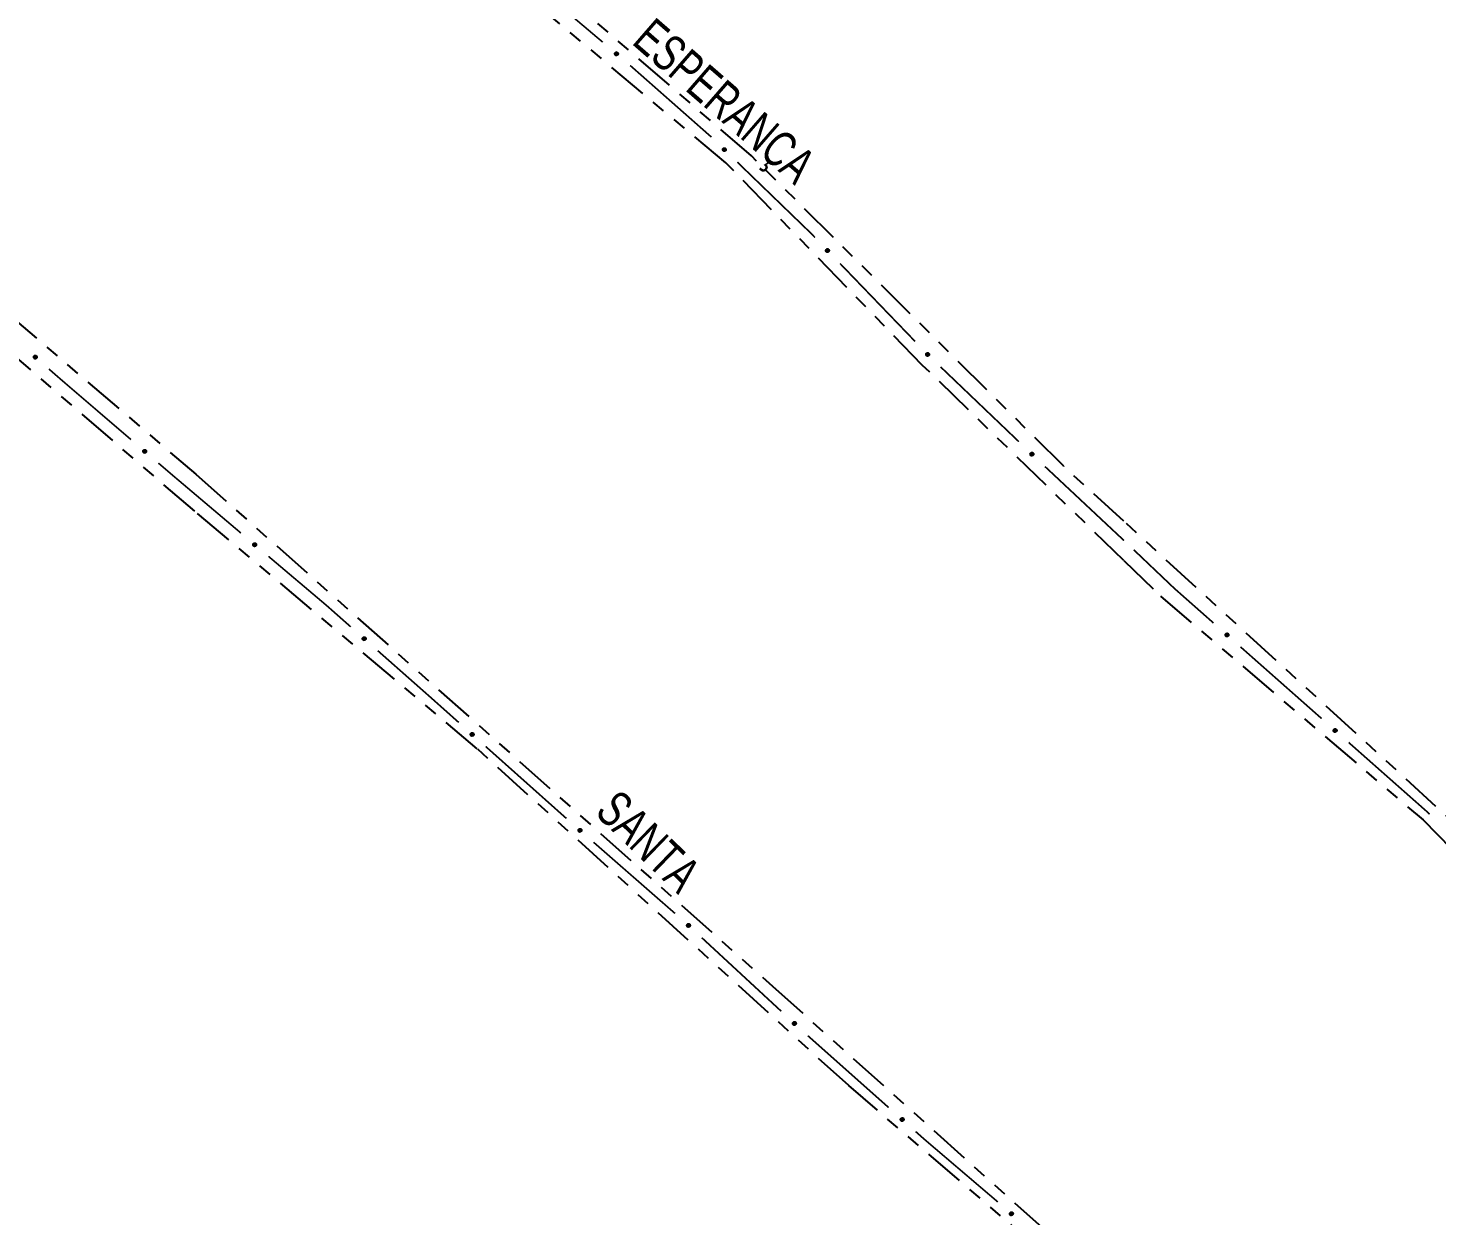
# Model space of a CAD drawing. Extents: x 207981 to 210201, y 4876477 to 4878908.
# Drawn here: x 209153.4 to 209309.6, y 4877000.6 to 4877132.3 of the extents above; entities that cross this region are included whole.
import ezdxf

# ---------------------------------------------------------------- set-up
doc = ezdxf.new("R2010")
doc.units = 0
doc.header["$LTSCALE"] = 1.5
doc.header["$MEASUREMENT"] = 0
doc.linetypes.add('TRACO_25', pattern=[8, 3, -1, 1, -1, 1, -1])
for name, color, linetype in [('SV-EIXO-RUA-N-PAV', 6, 'CONTINUOUS'), ('SV-RUA-NAO-PAV', 7, 'CONTINUOUS'), ('SV-TXT-RUA-N-PAV', 7, 'CONTINUOUS')]:
    doc.layers.add(name, color=color, linetype=linetype)
doc.styles.add('ARIAL', font='ARIAL.SHX')

msp = doc.modelspace()

# ---------------------------------------------------------------- linework, layer by layer
at = {"layer": 'SV-EIXO-RUA-N-PAV', "const_width": 0.18}
for points in [[(209217.08613, 4877130.740581), (209209.443896, 4877137.190097)], [(209229.131005, 4877120.221932), (209220.135562, 4877128.152124)], [(209229.136821, 4877120.216311), (209229.131005, 4877120.221932)], [(209240.130099, 4877109.593593), (209232.013313, 4877117.43678)], [(209240.624801, 4877109.080223), (209240.130099, 4877109.593593)], [(209251.727093, 4877097.558977), (209243.400374, 4877106.199912)], [(209155.685312, 4877094.499016), (209156.43851, 4877093.841223)], [(209156.43851, 4877093.841223), (209157.080756, 4877093.280329)], [(209263.233573, 4877086.443693), (209254.556247, 4877094.732482)], [(209157.080756, 4877093.280329), (209164.785167, 4877086.676547)], [(209167.822194, 4877084.073382), (209169.340707, 4877082.771799)], [(209274.889866, 4877075.483463), (209266.13051, 4877083.685517)], [(209169.340707, 4877082.771799), (209169.624667, 4877082.528405)], [(209169.624667, 4877082.528405), (209176.975075, 4877076.312986)], [(209180.029472, 4877073.730224), (209186.138266, 4877068.5647)], [(209280.471771, 4877070.178801), (209275.969184, 4877074.457753)], [(209281.062645, 4877069.656689), (209280.471771, 4877070.178801)], [(209284.809466, 4877066.345898), (209281.062645, 4877069.656689)], [(209186.138266, 4877068.5647), (209186.432272, 4877068.316092)], [(209186.432272, 4877068.316092), (209189.142074, 4877065.923394)], [(209192.140495, 4877063.275853), (209197.38773, 4877058.642655)], [(209296.799293, 4877055.751369), (209287.806923, 4877063.697266)], [(209197.38773, 4877058.642655), (209198.049293, 4877058.058509)], [(209198.049293, 4877058.058509), (209201.122625, 4877055.31843)], [(209204.10829, 4877052.656512), (209213.065284, 4877044.670759)], [(209308.486424, 4877045.42431), (209299.79675, 4877053.102737)], [(209308.780719, 4877045.147623), (209308.486424, 4877045.42431)], [(209216.07412, 4877042.035093), (209225.110473, 4877034.139251)], [(209228.073156, 4877031.452327), (209236.881324, 4877023.302714)], [(209239.825205, 4877020.594805), (209248.794116, 4877012.622439)], [(209251.783754, 4877009.964983), (209252.531163, 4877009.30062)], [(209252.531163, 4877009.30062), (209252.735803, 4877009.118717)], [(209252.735803, 4877009.118717), (209260.13666, 4877002.807909)], [(209260.13666, 4877002.807909), (209260.707057, 4877002.321524)], [(209260.707057, 4877002.321524), (209260.896448, 4877002.157746)]]:
    msp.add_lwpolyline(points, dxfattribs=at)
at = {"layer": 'SV-EIXO-RUA-N-PAV'}
for points in [[(209218.653384, 4877129.273885), (209218.604714, 4877129.26907), (209218.561899, 4877129.274885), (209218.527585, 4877129.290012), (209218.500748, 4877129.311286), (209218.475745, 4877129.336143), (209218.456065, 4877129.366766), (209218.441751, 4877129.405592), (209218.436578, 4877129.454382), (209218.445417, 4877129.49785), (209218.458448, 4877129.532284), (209218.47902, 4877129.561545), (209218.503574, 4877129.58543), (209218.536059, 4877129.604821), (209218.575548, 4877129.618943), (209218.624733, 4877129.622957), (209218.666669, 4877129.616968), (209218.699474, 4877129.601465), (209218.72876, 4877129.580597), (209218.753983, 4877129.554914), (209218.773128, 4877129.524743), (209218.787275, 4877129.484958), (209218.790593, 4877129.43636), (209218.785098, 4877129.394466), (209218.77006, 4877129.361451), (209218.748865, 4877129.333082), (209218.724239, 4877129.3077), (209218.69428, 4877129.286636), (209218.653384, 4877129.273885)], [(209230.601898, 4877118.647543), (209230.553013, 4877118.646012), (209230.510687, 4877118.654692), (209230.477468, 4877118.672093), (209230.452122, 4877118.695124), (209230.428847, 4877118.721606), (209230.411271, 4877118.753482), (209230.3996, 4877118.793183), (209230.39772, 4877118.84221), (209230.409462, 4877118.884986), (209230.424779, 4877118.918466), (209230.447272, 4877118.946277), (209230.473377, 4877118.968457), (209230.507093, 4877118.985619), (209230.547441, 4877118.997053), (209230.596785, 4877118.997751), (209230.638223, 4877118.988956), (209230.669912, 4877118.971282), (209230.697728, 4877118.948491), (209230.721167, 4877118.921171), (209230.73824, 4877118.88978), (209230.749679, 4877118.849135), (209230.749722, 4877118.800423), (209230.741422, 4877118.758994), (209230.724198, 4877118.727065), (209230.701144, 4877118.700185), (209230.674866, 4877118.676516), (209230.643558, 4877118.657514), (209230.601898, 4877118.647543)], [(209242.03302, 4877107.460222), (209241.984112, 4877107.460435), (209241.942122, 4877107.470618), (209241.909544, 4877107.489192), (209241.885036, 4877107.513112), (209241.862719, 4877107.540407), (209241.846291, 4877107.57289), (209241.836043, 4877107.612982), (209241.835912, 4877107.662045), (209241.849171, 4877107.704374), (209241.865672, 4877107.737287), (209241.889143, 4877107.764279), (209241.916022, 4877107.785514), (209241.950328, 4877107.801463), (209241.991058, 4877107.811452), (209242.040396, 4877107.81039), (209242.081494, 4877107.800123), (209242.112532, 4877107.78133), (209242.139519, 4877107.757563), (209242.161968, 4877107.729424), (209242.177911, 4877107.697445), (209242.187894, 4877107.656417), (209242.1862, 4877107.607735), (209242.176429, 4877107.566628), (209242.158077, 4877107.535333), (209242.134079, 4877107.509292), (209242.106975, 4877107.486576), (209242.07501, 4877107.468702), (209242.03302, 4877107.460222)], [(209154.143105, 4877095.992028), (209154.191851, 4877095.996018), (209154.234561, 4877095.98948), (209154.268614, 4877095.973774), (209154.295087, 4877095.952048), (209154.319666, 4877095.926772), (209154.338825, 4877095.89582), (209154.35248, 4877095.856758), (209154.356826, 4877095.807888), (209154.347253, 4877095.764575), (209154.333641, 4877095.730366), (209154.312576, 4877095.701458), (209154.287621, 4877095.677991), (209154.254813, 4877095.659153), (209154.215091, 4877095.645702), (209154.165844, 4877095.642521), (209154.124017, 4877095.649218), (209154.091478, 4877095.665275), (209154.062549, 4877095.686636), (209154.037765, 4877095.712742), (209154.019133, 4877095.743233), (209154.005662, 4877095.78325), (209154.003166, 4877095.831898), (209154.009369, 4877095.873693), (209154.024965, 4877095.906449), (209154.046636, 4877095.934455), (209154.071688, 4877095.959417), (209154.102, 4877095.979971), (209154.143105, 4877095.992028)], [(209253.135312, 4877095.938976), (209253.086404, 4877095.939188), (209253.044413, 4877095.949372), (209253.011836, 4877095.967946), (209252.987328, 4877095.991866), (209252.965011, 4877096.019161), (209252.948583, 4877096.051644), (209252.938335, 4877096.091735), (209252.938204, 4877096.140798), (209252.951463, 4877096.183128), (209252.967964, 4877096.216041), (209252.991435, 4877096.243032), (209253.018313, 4877096.264268), (209253.052619, 4877096.280217), (209253.09335, 4877096.290205), (209253.142688, 4877096.289143), (209253.183785, 4877096.278877), (209253.214824, 4877096.260084), (209253.24181, 4877096.236317), (209253.26426, 4877096.208177), (209253.280203, 4877096.176198), (209253.290186, 4877096.135171), (209253.288492, 4877096.086489), (209253.278721, 4877096.045382), (209253.260369, 4877096.014087), (209253.236371, 4877095.988046), (209253.209267, 4877095.965329), (209253.177301, 4877095.947456), (209253.135312, 4877095.938976)], [(209166.26623, 4877085.55205), (209166.314936, 4877085.556492), (209166.357705, 4877085.550349), (209166.391902, 4877085.534959), (209166.418575, 4877085.51348), (209166.443387, 4877085.488432), (209166.462832, 4877085.457659), (209166.476847, 4877085.418725), (209166.481646, 4877085.369897), (209166.472474, 4877085.326498), (209166.45918, 4877085.292164), (209166.438384, 4877085.263062), (209166.413647, 4877085.239365), (209166.381014, 4877085.220225), (209166.341419, 4877085.206406), (209166.292204, 4877085.202769), (209166.250316, 4877085.209079), (209166.21763, 4877085.224833), (209166.188505, 4877085.245925), (209166.16348, 4877085.271801), (209166.144566, 4877085.302118), (209166.130725, 4877085.342009), (209166.127779, 4877085.390632), (209166.133595, 4877085.432482), (209166.148887, 4877085.465381), (209166.170298, 4877085.493587), (209166.195118, 4877085.518779), (209166.225237, 4877085.539613), (209166.26623, 4877085.55205)], [(209264.707654, 4877084.883383), (209264.65878, 4877084.88157), (209264.616403, 4877084.890007), (209264.583085, 4877084.907216), (209264.557608, 4877084.930101), (209264.53418, 4877084.956448), (209264.516421, 4877084.988223), (209264.504522, 4877085.027856), (209264.502359, 4877085.076872), (209264.513855, 4877085.119714), (209264.528979, 4877085.153282), (209264.551312, 4877085.181222), (209264.577289, 4877085.203552), (209264.610905, 4877085.220908), (209264.651187, 4877085.232574), (209264.700526, 4877085.233556), (209264.742014, 4877085.225), (209264.773804, 4877085.207508), (209264.801751, 4877085.184878), (209264.825347, 4877085.157692), (209264.8426, 4877085.126401), (209264.854273, 4877085.085822), (209264.854596, 4877085.037111), (209264.846535, 4877084.995635), (209264.829494, 4877084.963607), (209264.806595, 4877084.936595), (209264.780455, 4877084.912776), (209264.749257, 4877084.893594), (209264.707654, 4877084.883383)], [(209178.463637, 4877075.198436), (209178.512313, 4877075.203204), (209178.555122, 4877075.197348), (209178.589421, 4877075.182187), (209178.616237, 4877075.160887), (209178.641217, 4877075.136006), (209178.660867, 4877075.105364), (209178.675143, 4877075.066524), (209178.680269, 4877075.01773), (209178.671388, 4877074.97427), (209178.658324, 4877074.939848), (209178.637723, 4877074.910607), (209178.613146, 4877074.886746), (209178.580642, 4877074.867387), (209178.54114, 4877074.853303), (209178.491951, 4877074.849337), (209178.450021, 4877074.855366), (209178.41723, 4877074.870901), (209178.387965, 4877074.891797), (209178.362767, 4877074.917505), (209178.343651, 4877074.947694), (209178.329543, 4877074.987492), (209178.326271, 4877075.036094), (209178.331807, 4877075.077982), (209178.346877, 4877075.110983), (209178.368099, 4877075.139332), (209178.39275, 4877075.16469), (209178.422729, 4877075.185725), (209178.463637, 4877075.198436)], [(209190.606441, 4877064.77724), (209190.655208, 4877064.780965), (209190.697882, 4877064.774195), (209190.731849, 4877064.758304), (209190.758203, 4877064.736434), (209190.782644, 4877064.711024), (209190.801634, 4877064.679969), (209190.815076, 4877064.640832), (209190.819156, 4877064.591939), (209190.809347, 4877064.54868), (209190.795549, 4877064.514545), (209190.774327, 4877064.485752), (209190.749245, 4877064.462422), (209190.716334, 4877064.443763), (209190.67654, 4877064.430528), (209190.627277, 4877064.427616), (209190.585486, 4877064.43454), (209190.553035, 4877064.450774), (209190.524223, 4877064.472292), (209190.499581, 4877064.498532), (209190.481116, 4877064.529124), (209190.467863, 4877064.569215), (209190.465632, 4877064.617876), (209190.472063, 4877064.659636), (209190.487837, 4877064.692306), (209190.50966, 4877064.720195), (209190.534848, 4877064.745019), (209190.565271, 4877064.765408), (209190.606441, 4877064.77724)], [(209286.342973, 4877064.843952), (209286.294205, 4877064.840245), (209286.251533, 4877064.847031), (209286.217572, 4877064.862935), (209286.191226, 4877064.884814), (209286.166794, 4877064.910233), (209286.147815, 4877064.941295), (209286.134388, 4877064.980436), (209286.130325, 4877065.029331), (209286.14015, 4877065.072587), (209286.153961, 4877065.106716), (209286.175193, 4877065.135502), (209286.200284, 4877065.158823), (209286.233201, 4877065.17747), (209286.273, 4877065.19069), (209286.322264, 4877065.193585), (209286.364053, 4877065.186645), (209286.396498, 4877065.1704), (209286.425302, 4877065.148871), (209286.449934, 4877065.122621), (209286.468388, 4877065.092023), (209286.481627, 4877065.051927), (209286.48384, 4877065.003266), (209286.477394, 4877064.961508), (209286.461608, 4877064.928844), (209286.439775, 4877064.900963), (209286.414578, 4877064.876148), (209286.384148, 4877064.85577), (209286.342973, 4877064.843952)], [(209202.581468, 4877054.165253), (209202.630252, 4877054.168744), (209202.672893, 4877054.161769), (209202.706783, 4877054.145714), (209202.733032, 4877054.123719), (209202.757351, 4877054.098191), (209202.776192, 4877054.067045), (209202.789445, 4877054.027845), (209202.79329, 4877053.978932), (209202.783274, 4877053.935721), (209202.769312, 4877053.901653), (209202.747952, 4877053.872962), (209202.722758, 4877053.849752), (209202.689758, 4877053.831252), (209202.6499, 4877053.818208), (209202.600624, 4877053.815532), (209202.558867, 4877053.822658), (209202.526494, 4877053.839047), (209202.497786, 4877053.860703), (209202.473271, 4877053.887062), (209202.454953, 4877053.917742), (209202.441892, 4877053.957896), (209202.439895, 4877054.006567), (209202.446527, 4877054.048296), (209202.462457, 4877054.08089), (209202.484414, 4877054.108673), (209202.509721, 4877054.133376), (209202.540241, 4877054.153619), (209202.581468, 4877054.165253)], [(209298.3328, 4877054.249423), (209298.284032, 4877054.245716), (209298.24136, 4877054.252502), (209298.207399, 4877054.268406), (209298.181053, 4877054.290285), (209298.156621, 4877054.315703), (209298.137642, 4877054.346766), (209298.124215, 4877054.385907), (209298.120152, 4877054.434802), (209298.129977, 4877054.478058), (209298.143788, 4877054.512187), (209298.16502, 4877054.540973), (209298.190111, 4877054.564294), (209298.223028, 4877054.582941), (209298.262827, 4877054.596161), (209298.312091, 4877054.599056), (209298.35388, 4877054.592116), (209298.386325, 4877054.575871), (209298.415129, 4877054.554342), (209298.439761, 4877054.528092), (209298.458215, 4877054.497494), (209298.471454, 4877054.457398), (209298.473667, 4877054.408737), (209298.467221, 4877054.366979), (209298.451435, 4877054.334314), (209298.429602, 4877054.306434), (209298.404405, 4877054.281618), (209298.373975, 4877054.261241), (209298.3328, 4877054.249423)], [(209214.532297, 4877043.528501), (209214.581043, 4877043.532479), (209214.623752, 4877043.52593), (209214.657801, 4877043.510215), (209214.684268, 4877043.488483), (209214.708841, 4877043.4632), (209214.727992, 4877043.432243), (209214.741636, 4877043.393177), (209214.74597, 4877043.344306), (209214.736386, 4877043.300996), (209214.722765, 4877043.26679), (209214.701693, 4877043.237887), (209214.676732, 4877043.214427), (209214.643919, 4877043.195598), (209214.604194, 4877043.182157), (209214.554946, 4877043.178989), (209214.51312, 4877043.185696), (209214.480585, 4877043.201761), (209214.451662, 4877043.22313), (209214.426885, 4877043.249242), (209214.408261, 4877043.279738), (209214.3948, 4877043.319759), (209214.392317, 4877043.368408), (209214.398531, 4877043.410201), (209214.414134, 4877043.442952), (209214.435813, 4877043.470954), (209214.460872, 4877043.495908), (209214.491188, 4877043.516455), (209214.532297, 4877043.528501)], [(209226.574424, 4877032.988975), (209226.623264, 4877032.991565), (209226.665769, 4877032.983804), (209226.699358, 4877032.967127), (209226.725196, 4877032.944651), (209226.74904, 4877032.91868), (209226.767303, 4877032.887191), (209226.779831, 4877032.847753), (209226.782773, 4877032.798778), (209226.771961, 4877032.755758), (209226.757373, 4877032.721954), (209226.735488, 4877032.693662), (209226.70987, 4877032.670921), (209226.676534, 4877032.653032), (209226.636443, 4877032.640726), (209226.587126, 4877032.63896), (209226.545507, 4877032.646854), (209226.513442, 4877032.663838), (209226.485139, 4877032.68602), (209226.461114, 4877032.712826), (209226.443365, 4877032.743839), (209226.431047, 4877032.784227), (209226.429948, 4877032.832927), (209226.437348, 4877032.874526), (209226.453877, 4877032.906821), (209226.476343, 4877032.934194), (209226.502101, 4877032.958426), (209226.53299, 4877032.978102), (209226.574424, 4877032.988975)], [(209238.318647, 4877022.122824), (209238.367487, 4877022.125414), (209238.409992, 4877022.117653), (209238.443581, 4877022.100977), (209238.469419, 4877022.078501), (209238.493263, 4877022.052529), (209238.511526, 4877022.021041), (209238.524054, 4877021.981602), (209238.526996, 4877021.932628), (209238.516184, 4877021.889608), (209238.501596, 4877021.855803), (209238.479711, 4877021.827511), (209238.454093, 4877021.804771), (209238.420757, 4877021.786882), (209238.380666, 4877021.774576), (209238.331349, 4877021.772809), (209238.28973, 4877021.780704), (209238.257665, 4877021.797687), (209238.229362, 4877021.819869), (209238.205337, 4877021.846676), (209238.187588, 4877021.877689), (209238.17527, 4877021.918077), (209238.174171, 4877021.966776), (209238.181571, 4877022.008376), (209238.1981, 4877022.04067), (209238.220566, 4877022.068044), (209238.246324, 4877022.092276), (209238.277213, 4877022.111952), (209238.318647, 4877022.122824)], [(209250.25468, 4877011.471442), (209250.303459, 4877011.475006), (209250.34611, 4877011.468094), (209250.380024, 4877011.45209), (209250.406306, 4877011.430134), (209250.430663, 4877011.404643), (209250.44955, 4877011.373525), (209250.462862, 4877011.334344), (209250.46678, 4877011.285438), (209250.456828, 4877011.242211), (209250.442917, 4877011.208123), (209250.4216, 4877011.1794), (209250.396441, 4877011.156153), (209250.363468, 4877011.137603), (209250.323631, 4877011.1245), (209250.274358, 4877011.12175), (209250.23259, 4877011.128813), (209250.200193, 4877011.145154), (209250.171453, 4877011.166768), (209250.146898, 4877011.19309), (209250.128534, 4877011.223743), (209250.115414, 4877011.263877), (209250.113345, 4877011.312545), (209250.119913, 4877011.354284), (209250.135795, 4877011.386901), (209250.157711, 4877011.414717), (209250.182981, 4877011.439458), (209250.213471, 4877011.459746), (209250.25468, 4877011.471442)], [(209262.372575, 4877001.026777), (209262.4213, 4877001.031006), (209262.464042, 4877001.024676), (209262.498171, 4877001.009137), (209262.52475, 4877000.987541), (209262.549452, 4877000.962384), (209262.568762, 4877000.931527), (209262.582607, 4877000.892531), (209262.587192, 4877000.843683), (209262.577831, 4877000.800324), (209262.564386, 4877000.766049), (209262.543463, 4877000.737038), (209262.518623, 4877000.71345), (209262.485906, 4877000.694453), (209262.446251, 4877000.680808), (209262.39702, 4877000.677386), (209262.35516, 4877000.683879), (209262.322544, 4877000.699776), (209262.293511, 4877000.720996), (209262.268599, 4877000.74698), (209262.249819, 4877000.77738), (209262.236153, 4877000.817332), (209262.23342, 4877000.865967), (209262.239419, 4877000.907791), (209262.254854, 4877000.940622), (209262.276388, 4877000.968735), (209262.301318, 4877000.993818), (209262.331529, 4877001.01452), (209262.372575, 4877001.026777)]]:
    msp.add_lwpolyline(points, close=True, dxfattribs=at)
for points in [[(209218.69428, 4877129.286636), (209218.436578, 4877129.454382)], [(209218.653384, 4877129.273885), (209218.441751, 4877129.405592)], [(209218.67435, 4877129.282177), (209218.443071, 4877129.429151)], [(209218.705736, 4877129.300326), (209218.444216, 4877129.472822)], [(209218.724239, 4877129.3077), (209218.445417, 4877129.49785)], [(209218.732951, 4877129.321996), (209218.454584, 4877129.510496)], [(209218.626767, 4877129.27234), (209218.454831, 4877129.381731)], [(209218.604714, 4877129.26907), (209218.456065, 4877129.366766)], [(209218.748865, 4877129.333082), (209218.458448, 4877129.532284)], [(209218.757755, 4877129.349272), (209218.471763, 4877129.547777)], [(209218.580293, 4877129.272279), (209218.473306, 4877129.346499)], [(209218.561899, 4877129.274885), (209218.475745, 4877129.336143)], [(209218.77006, 4877129.361451), (209218.47902, 4877129.561545)], [(209218.775423, 4877129.380785), (209218.493927, 4877129.571925)], [(209218.785098, 4877129.394466), (209218.503574, 4877129.58543)], [(209218.786833, 4877129.417578), (209218.524108, 4877129.592877)], [(209218.790593, 4877129.43636), (209218.536059, 4877129.604821)], [(209218.785013, 4877129.461966), (209218.55846, 4877129.610309)], [(209218.787275, 4877129.484958), (209218.575548, 4877129.618943)], [(209218.774458, 4877129.506584), (209218.606369, 4877129.616301)], [(209218.773128, 4877129.524743), (209218.624733, 4877129.622957)], [(209218.759829, 4877129.542142), (209218.65092, 4877129.616198)], [(209218.753983, 4877129.554914), (209218.666669, 4877129.616968)], [(209230.643558, 4877118.657514), (209230.39772, 4877118.84221)], [(209230.623373, 4877118.654406), (209230.402502, 4877118.816601)], [(209230.655909, 4877118.670404), (209230.406581, 4877118.860096)], [(209230.674866, 4877118.676516), (209230.409462, 4877118.884986)], [(209230.68452, 4877118.690195), (209230.419459, 4877118.896987)], [(209230.701144, 4877118.700185), (209230.424779, 4877118.918466)], [(209230.711102, 4877118.71574), (209230.439106, 4877118.933029)], [(209230.724198, 4877118.727065), (209230.447272, 4877118.946277)], [(209230.730849, 4877118.745994), (209230.462844, 4877118.955631)], [(209230.741422, 4877118.758994), (209230.473377, 4877118.968457)], [(209230.744708, 4877118.781937), (209230.494365, 4877118.974506)], [(209230.749722, 4877118.800423), (209230.507093, 4877118.985619)], [(209230.745876, 4877118.826347), (209230.529812, 4877118.989589)], [(209230.749679, 4877118.849135), (209230.547441, 4877118.997053)], [(209230.738346, 4877118.871573), (209230.578015, 4877118.992345)], [(209230.73824, 4877118.88978), (209230.596785, 4877118.997751)], [(209230.726141, 4877118.908034), (209230.622458, 4877118.989247)], [(209230.721167, 4877118.921171), (209230.638223, 4877118.988956)], [(209230.601898, 4877118.647543), (209230.3996, 4877118.793183)], [(209230.575236, 4877118.647791), (209230.411046, 4877118.768497)], [(209230.553013, 4877118.646012), (209230.411271, 4877118.753482)], [(209230.528864, 4877118.650856), (209230.42711, 4877118.732102)], [(209230.510687, 4877118.654692), (209230.428847, 4877118.721606)], [(209242.07501, 4877107.468702), (209241.835912, 4877107.662045)], [(209242.03302, 4877107.460222), (209241.836043, 4877107.612982)], [(209242.054726, 4877107.466315), (209241.839777, 4877107.636281)], [(209242.087812, 4877107.481143), (209241.845405, 4877107.679603)], [(209241.984112, 4877107.460435), (209241.846291, 4877107.57289)], [(209242.006384, 4877107.46142), (209241.846602, 4877107.587903)], [(209242.106975, 4877107.486576), (209241.849171, 4877107.704374)], [(209242.11711, 4877107.499901), (209241.859589, 4877107.716011)], [(209241.96015, 4877107.466137), (209241.861358, 4877107.550959)], [(209241.942122, 4877107.470618), (209241.862719, 4877107.540407)], [(209242.134079, 4877107.509292), (209241.865672, 4877107.737287)], [(209242.144586, 4877107.524483), (209241.880509, 4877107.75133)], [(209242.158077, 4877107.535333), (209241.889143, 4877107.764279)], [(209242.165399, 4877107.554013), (209241.905037, 4877107.773071)], [(209242.176429, 4877107.566628), (209241.916022, 4877107.785514)], [(209242.18053, 4877107.589439), (209241.937212, 4877107.790811)], [(209242.1862, 4877107.607735), (209241.950328, 4877107.801463)], [(209242.183281, 4877107.63378), (209241.973174, 4877107.80462)], [(209242.187894, 4877107.656417), (209241.991058, 4877107.811452)], [(209242.177368, 4877107.679245), (209242.021444, 4877107.805657)], [(209242.177911, 4877107.697445), (209242.040396, 4877107.81039)], [(209242.166471, 4877107.716118), (209242.065749, 4877107.800976)], [(209242.161968, 4877107.729424), (209242.081494, 4877107.800123)], [(209154.003166, 4877095.831898), (209154.254813, 4877095.659153)], [(209154.005662, 4877095.78325), (209154.215091, 4877095.645702)], [(209154.007244, 4877095.850614), (209154.266964, 4877095.670893)], [(209154.008313, 4877095.806201), (209154.232322, 4877095.654045)], [(209154.009369, 4877095.873693), (209154.287621, 4877095.677991)], [(209154.01811, 4877095.761411), (209154.184319, 4877095.648865)], [(209154.019133, 4877095.743233), (209154.165844, 4877095.642521)], [(209154.019275, 4877095.887209), (209154.297496, 4877095.691332)], [(209154.024965, 4877095.906449), (209154.312576, 4877095.701458)], [(209154.032136, 4877095.725611), (209154.139776, 4877095.649722)], [(209154.037473, 4877095.918418), (209154.320065, 4877095.715101)], [(209154.037765, 4877095.712742), (209154.124017, 4877095.649218)], [(209154.046636, 4877095.934455), (209154.333641, 4877095.730366)], [(209154.062736, 4877095.94527), (209154.337873, 4877095.752086)], [(209154.071688, 4877095.959417), (209154.347253, 4877095.764575)], [(209154.090314, 4877095.966476), (209154.348877, 4877095.789579)], [(209154.102, 4877095.979971), (209154.356826, 4877095.807888)], [(209154.122003, 4877095.984092), (209154.350761, 4877095.833224)], [(209154.143105, 4877095.992028), (209154.35248, 4877095.856758)], [(209154.169746, 4877095.993122), (209154.339805, 4877095.880836)], [(209154.191851, 4877095.996018), (209154.338825, 4877095.89582)], [(209154.216214, 4877095.992396), (209154.321929, 4877095.916376)], [(209154.234561, 4877095.98948), (209154.319666, 4877095.926772)], [(209253.177301, 4877095.947456), (209252.938204, 4877096.140798)], [(209253.135312, 4877095.938976), (209252.938335, 4877096.091735)], [(209253.157018, 4877095.945069), (209252.942069, 4877096.115034)], [(209253.190104, 4877095.959897), (209252.947697, 4877096.158356)], [(209253.086404, 4877095.939188), (209252.948583, 4877096.051644)], [(209253.108676, 4877095.940174), (209252.948894, 4877096.066657)], [(209253.209267, 4877095.965329), (209252.951463, 4877096.183128)], [(209253.219402, 4877095.978655), (209252.961881, 4877096.194765)], [(209253.062442, 4877095.94489), (209252.96365, 4877096.029712)], [(209253.044413, 4877095.949372), (209252.965011, 4877096.019161)], [(209253.236371, 4877095.988046), (209252.967964, 4877096.216041)], [(209253.246878, 4877096.003237), (209252.982801, 4877096.230083)], [(209253.260369, 4877096.014087), (209252.991435, 4877096.243032)], [(209253.26769, 4877096.032767), (209253.007329, 4877096.251825)], [(209253.278721, 4877096.045382), (209253.018313, 4877096.264268)], [(209253.282822, 4877096.068193), (209253.039504, 4877096.269565)], [(209253.288492, 4877096.086489), (209253.052619, 4877096.280217)], [(209253.285573, 4877096.112533), (209253.075465, 4877096.283374)], [(209253.290186, 4877096.135171), (209253.09335, 4877096.290205)], [(209253.27966, 4877096.157999), (209253.123736, 4877096.28441)], [(209253.280203, 4877096.176198), (209253.142688, 4877096.289143)], [(209253.268762, 4877096.194872), (209253.168041, 4877096.27973)], [(209253.26426, 4877096.208177), (209253.183785, 4877096.278877)], [(209166.127779, 4877085.390632), (209166.381014, 4877085.220225)], [(209166.130725, 4877085.342009), (209166.341419, 4877085.206406)], [(209166.131683, 4877085.409384), (209166.393057, 4877085.232076)], [(209166.133163, 4877085.364983), (209166.358572, 4877085.214908)], [(209166.133595, 4877085.432482), (209166.413647, 4877085.239365)], [(209166.143375, 4877085.446089), (209166.423397, 4877085.252797)], [(209166.143375, 4877085.320286), (209166.310619, 4877085.209284)], [(209166.144566, 4877085.302118), (209166.292204, 4877085.202769)], [(209166.148887, 4877085.465381), (209166.438384, 4877085.263062)], [(209166.157732, 4877085.284617), (209166.26607, 4877085.209728)], [(209166.161284, 4877085.477466), (209166.445746, 4877085.276773)], [(209166.16348, 4877085.271801), (209166.250316, 4877085.209079)], [(209166.170298, 4877085.493587), (209166.45918, 4877085.292164)], [(209166.186296, 4877085.50455), (209166.46321, 4877085.313922)], [(209166.195118, 4877085.518779), (209166.472474, 4877085.326498)], [(209166.213677, 4877085.526011), (209166.473867, 4877085.351515)], [(209166.225237, 4877085.539613), (209166.481646, 4877085.369897)], [(209166.245202, 4877085.543919), (209166.475347, 4877085.395176)], [(209166.26623, 4877085.55205), (209166.476847, 4877085.418725)], [(209166.292859, 4877085.553391), (209166.46395, 4877085.442685)], [(209166.314936, 4877085.556492), (209166.462832, 4877085.457659)], [(209166.339332, 4877085.553095), (209166.445746, 4877085.478058)], [(209166.357705, 4877085.550349), (209166.443387, 4877085.488432)], [(209264.749257, 4877084.893594), (209264.502359, 4877085.076872)], [(209264.707654, 4877084.883383), (209264.504522, 4877085.027856)], [(209264.72909, 4877084.89037), (209264.507288, 4877085.05129)], [(209264.761533, 4877084.906554), (209264.511117, 4877085.094808)], [(209264.780455, 4877084.912776), (209264.513855, 4877085.119714)], [(209264.680992, 4877084.883477), (209264.51611, 4877085.003236)], [(209264.65878, 4877084.88157), (209264.516421, 4877084.988223)], [(209264.79003, 4877084.926509), (209264.523783, 4877085.131772)], [(209264.806595, 4877084.936595), (209264.528979, 4877085.153282)], [(209264.634602, 4877084.886275), (209264.532383, 4877084.966935)], [(209264.616403, 4877084.890007), (209264.53418, 4877084.956448)], [(209264.816464, 4877084.952208), (209264.543222, 4877085.167927)], [(209264.829494, 4877084.963607), (209264.551312, 4877085.181222)], [(209264.836036, 4877084.982574), (209264.566829, 4877085.190665)], [(209264.846535, 4877084.995635), (209264.577289, 4877085.203552)], [(209264.849688, 4877085.018596), (209264.598242, 4877085.209722)], [(209264.854596, 4877085.037111), (209264.610905, 4877085.220908)], [(209264.850601, 4877085.063013), (209264.633601, 4877085.225008)], [(209264.854273, 4877085.085822), (209264.651187, 4877085.232574)], [(209264.842811, 4877085.108195), (209264.681787, 4877085.228042)], [(209264.8426, 4877085.126401), (209264.700526, 4877085.233556)], [(209264.830396, 4877085.144585), (209264.726248, 4877085.2252)], [(209264.825347, 4877085.157692), (209264.742014, 4877085.225)], [(209178.331807, 4877075.077982), (209178.613146, 4877074.886746)], [(209178.341495, 4877075.091654), (209178.622806, 4877074.900242)], [(209178.346877, 4877075.110983), (209178.637723, 4877074.910607)], [(209178.359193, 4877075.12315), (209178.644993, 4877074.924368)], [(209178.368099, 4877075.139332), (209178.658324, 4877074.939848)], [(209178.384024, 4877075.150402), (209178.662209, 4877074.961633)], [(209178.39275, 4877075.16469), (209178.671388, 4877074.97427)], [(209178.41126, 4877075.172045), (209178.672613, 4877074.999296)], [(209178.422729, 4877075.185725), (209178.680269, 4877075.01773)], [(209178.442664, 4877075.190164), (209178.6738, 4877075.042966)], [(209178.463637, 4877075.198436), (209178.675143, 4877075.066524)], [(209178.490256, 4877075.199956), (209178.662086, 4877075.090398)], [(209178.512313, 4877075.203204), (209178.660867, 4877075.105364)], [(209178.53673, 4877075.199971), (209178.643645, 4877075.125648)], [(209178.555122, 4877075.197348), (209178.641217, 4877075.136006)], [(209178.326271, 4877075.036094), (209178.580642, 4877074.867387)], [(209178.329543, 4877074.987492), (209178.54114, 4877074.853303)], [(209178.330049, 4877075.054872), (209178.592605, 4877074.879319)], [(209178.331827, 4877075.010482), (209178.558236, 4877074.86192)], [(209178.342338, 4877074.965854), (209178.510322, 4877074.855975)], [(209178.343651, 4877074.947694), (209178.491951, 4877074.849337)], [(209178.356933, 4877074.930282), (209178.465771, 4877074.85612)], [(209178.362767, 4877074.917505), (209178.450021, 4877074.855366)], [(209190.465632, 4877064.617876), (209190.716334, 4877064.443763)], [(209190.467863, 4877064.569215), (209190.67654, 4877064.430528)], [(209190.469812, 4877064.636569), (209190.72855, 4877064.455437)], [(209190.470639, 4877064.592151), (209190.693816, 4877064.438777)], [(209190.472063, 4877064.659636), (209190.749245, 4877064.462422)], [(209190.480192, 4877064.547308), (209190.645786, 4877064.433859)], [(209190.481116, 4877064.529124), (209190.627277, 4877064.427616)], [(209190.482042, 4877064.673097), (209190.759192, 4877064.475709)], [(209190.487837, 4877064.692306), (209190.774327, 4877064.485752)], [(209190.494023, 4877064.511432), (209190.601248, 4877064.434958)], [(209190.499581, 4877064.498532), (209190.585486, 4877064.43454)], [(209190.50041, 4877064.704207), (209190.78189, 4877064.499354)], [(209190.50966, 4877064.720195), (209190.795549, 4877064.514545)], [(209190.525818, 4877064.730921), (209190.799899, 4877064.536242)], [(209190.534848, 4877064.745019), (209190.809347, 4877064.54868)], [(209190.553511, 4877064.751977), (209190.811107, 4877064.573674)], [(209190.565271, 4877064.765408), (209190.819156, 4877064.591939)], [(209190.585296, 4877064.76942), (209190.813229, 4877064.617308)], [(209190.606441, 4877064.77724), (209190.815076, 4877064.640832)], [(209190.633087, 4877064.77819), (209190.802533, 4877064.66498)], [(209190.655208, 4877064.780965), (209190.801634, 4877064.679969)], [(209190.679551, 4877064.777211), (209190.78485, 4877064.700617)], [(209190.697882, 4877064.774195), (209190.782644, 4877064.711024)], [(209286.384148, 4877064.85577), (209286.130325, 4877065.029331)], [(209286.342973, 4877064.843952), (209286.134388, 4877064.980436)], [(209286.364121, 4877064.851765), (209286.136243, 4877065.00396)], [(209286.395912, 4877064.869197), (209286.138381, 4877065.047593)], [(209286.414578, 4877064.876148), (209286.14015, 4877065.072587)], [(209286.316326, 4877064.843012), (209286.146922, 4877064.956284)], [(209286.294205, 4877064.840245), (209286.147815, 4877064.941295)], [(209286.423613, 4877064.890242), (209286.149602, 4877065.085021)], [(209286.439775, 4877064.900963), (209286.153961, 4877065.106716)], [(209286.269863, 4877064.844009), (209286.164592, 4877064.920641)], [(209286.251533, 4877064.847031), (209286.166794, 4877064.910233)], [(209286.44903, 4877064.916947), (209286.167625, 4877065.121903)], [(209286.461608, 4877064.928844), (209286.175193, 4877065.135502)], [(209286.46741, 4877064.94805), (209286.190332, 4877065.14554)], [(209286.477394, 4877064.961508), (209286.200284, 4877065.158823)], [(209286.479654, 4877064.984575), (209286.220981, 4877065.165801)], [(209286.48384, 4877065.003266), (209286.233201, 4877065.17747)], [(209286.478843, 4877065.028993), (209286.255721, 4877065.182448)], [(209286.481627, 4877065.051927), (209286.273, 4877065.19069)], [(209286.469305, 4877065.073839), (209286.303753, 4877065.187348)], [(209286.468388, 4877065.092023), (209286.322264, 4877065.193585)], [(209286.455488, 4877065.10972), (209286.34829, 4877065.186233)], [(209286.449934, 4877065.122621), (209286.364053, 4877065.186645)], [(209202.439895, 4877054.006567), (209202.689758, 4877053.831252)], [(209202.441892, 4877053.957896), (209202.6499, 4877053.818208)], [(209202.444164, 4877054.02524), (209202.702029, 4877053.842867)], [(209202.444778, 4877053.980818), (209202.667216, 4877053.826374)], [(209202.446527, 4877054.048296), (209202.722758, 4877053.849752)], [(209202.454116, 4877053.935931), (209202.619163, 4877053.821687)], [(209202.454953, 4877053.917742), (209202.600624, 4877053.815532)], [(209202.45657, 4877054.061709), (209202.732768, 4877053.862991)], [(209202.462457, 4877054.08089), (209202.747952, 4877053.872962)], [(209202.467774, 4877053.899988), (209202.574631, 4877053.823)], [(209202.473271, 4877053.887062), (209202.558867, 4877053.822658)], [(209202.475088, 4877054.092731), (209202.75558, 4877053.886527)], [(209202.484414, 4877054.108673), (209202.769312, 4877053.901653)], [(209202.500624, 4877054.119322), (209202.773766, 4877053.923328)], [(209202.509721, 4877054.133376), (209202.783274, 4877053.935721)], [(209202.528418, 4877054.140244), (209202.785154, 4877053.960706)], [(209202.540241, 4877054.153619), (209202.79329, 4877053.978932)], [(209202.560286, 4877054.157534), (209202.787485, 4877054.00433)], [(209202.581468, 4877054.165253), (209202.789445, 4877054.027845)], [(209202.608119, 4877054.166075), (209202.777018, 4877054.052052)], [(209202.630252, 4877054.168744), (209202.776192, 4877054.067045)], [(209202.654577, 4877054.164873), (209202.759507, 4877054.087773)], [(209202.672893, 4877054.161769), (209202.757351, 4877054.098191)], [(209298.373975, 4877054.261241), (209298.120152, 4877054.434802)], [(209298.3328, 4877054.249423), (209298.124215, 4877054.385907)], [(209298.353948, 4877054.257236), (209298.12607, 4877054.40943)], [(209298.385739, 4877054.274668), (209298.128208, 4877054.453064)], [(209298.404405, 4877054.281618), (209298.129977, 4877054.478058)], [(209298.306153, 4877054.248483), (209298.136749, 4877054.361755)], [(209298.284032, 4877054.245716), (209298.137642, 4877054.346766)], [(209298.41344, 4877054.295713), (209298.139429, 4877054.490492)], [(209298.429602, 4877054.306434), (209298.143788, 4877054.512187)], [(209298.25969, 4877054.249479), (209298.154419, 4877054.326112)], [(209298.24136, 4877054.252502), (209298.156621, 4877054.315703)], [(209298.438857, 4877054.322418), (209298.157452, 4877054.527374)], [(209298.451435, 4877054.334314), (209298.16502, 4877054.540973)], [(209298.457237, 4877054.353521), (209298.180159, 4877054.551011)], [(209298.467221, 4877054.366979), (209298.190111, 4877054.564294)], [(209298.469481, 4877054.390045), (209298.210808, 4877054.571272)], [(209298.473667, 4877054.408737), (209298.223028, 4877054.582941)], [(209298.46867, 4877054.434464), (209298.245548, 4877054.587918)], [(209298.471454, 4877054.457398), (209298.262827, 4877054.596161)], [(209298.459132, 4877054.479309), (209298.29358, 4877054.592819)], [(209298.458215, 4877054.497494), (209298.312091, 4877054.599056)], [(209298.445315, 4877054.51519), (209298.338117, 4877054.591704)], [(209298.439761, 4877054.528092), (209298.35388, 4877054.592116)], [(209214.392317, 4877043.368408), (209214.643919, 4877043.195598)], [(209214.3948, 4877043.319759), (209214.604194, 4877043.182157)], [(209214.396399, 4877043.387122), (209214.656074, 4877043.207335)], [(209214.397456, 4877043.342709), (209214.621427, 4877043.190495)], [(209214.398531, 4877043.410201), (209214.676732, 4877043.214427)], [(209214.407243, 4877043.297917), (209214.573423, 4877043.185328)], [(209214.408261, 4877043.279738), (209214.554946, 4877043.178989)], [(209214.40844, 4877043.423714), (209214.68661, 4877043.227766)], [(209214.414134, 4877043.442952), (209214.701693, 4877043.237887)], [(209214.421259, 4877043.262113), (209214.52888, 4877043.186196)], [(209214.426646, 4877043.454918), (209214.709186, 4877043.251528)], [(209214.426885, 4877043.249242), (209214.51312, 4877043.185696)], [(209214.435813, 4877043.470954), (209214.722765, 4877043.26679)], [(209214.451915, 4877043.481764), (209214.727003, 4877043.288509)], [(209214.460872, 4877043.495908), (209214.736386, 4877043.300996)], [(209214.479499, 4877043.502963), (209214.738016, 4877043.325999)], [(209214.491188, 4877043.516455), (209214.74597, 4877043.344306)], [(209214.511192, 4877043.52057), (209214.739912, 4877043.369644)], [(209214.532297, 4877043.528501), (209214.741636, 4877043.393177)], [(209214.558937, 4877043.529589), (209214.728968, 4877043.417259)], [(209214.581043, 4877043.532479), (209214.727992, 4877043.432243)], [(209214.605406, 4877043.52885), (209214.711101, 4877043.452804)], [(209214.623752, 4877043.52593), (209214.708841, 4877043.4632)], [(209226.453877, 4877032.906821), (209226.735488, 4877032.693662)], [(209226.466724, 4877032.918426), (209226.743365, 4877032.707084)], [(209226.476343, 4877032.934194), (209226.757373, 4877032.721954)], [(209226.492746, 4877032.944542), (209226.762227, 4877032.743543)], [(209226.502101, 4877032.958426), (209226.771961, 4877032.755758)], [(209226.520921, 4877032.964948), (209226.774302, 4877032.780705)], [(209226.53299, 4877032.978102), (209226.782773, 4877032.798778)], [(209226.553103, 4877032.981647), (209226.777438, 4877032.824278)], [(209226.574424, 4877032.988975), (209226.779831, 4877032.847753)], [(209226.601085, 4877032.989304), (209226.767853, 4877032.872185)], [(209226.623264, 4877032.991565), (209226.767303, 4877032.887191)], [(209226.647513, 4877032.987245), (209226.751004, 4877032.908223)], [(209226.665769, 4877032.983804), (209226.74904, 4877032.91868)], [(209226.429948, 4877032.832927), (209226.676534, 4877032.653032)], [(209226.431047, 4877032.784227), (209226.636443, 4877032.640726)], [(209226.434355, 4877032.807092), (209226.653907, 4877032.648571)], [(209226.434561, 4877032.851517), (209226.689018, 4877032.664419)], [(209226.437348, 4877032.874526), (209226.70987, 4877032.670921)], [(209226.442864, 4877032.76204), (209226.605775, 4877032.644771)], [(209226.443365, 4877032.743839), (209226.587126, 4877032.63896)], [(209226.447638, 4877032.887752), (209226.720123, 4877032.683973)], [(209226.455856, 4877032.725852), (209226.561275, 4877032.646905)], [(209226.461114, 4877032.712826), (209226.545507, 4877032.646854)], [(209238.174171, 4877021.966776), (209238.420757, 4877021.786882)], [(209238.178784, 4877021.985367), (209238.433241, 4877021.798268)], [(209238.181571, 4877022.008376), (209238.454093, 4877021.804771)], [(209238.191861, 4877022.021601), (209238.464346, 4877021.817822)], [(209238.1981, 4877022.04067), (209238.479711, 4877021.827511)], [(209238.210947, 4877022.052276), (209238.487588, 4877021.840934)], [(209238.220566, 4877022.068044), (209238.501596, 4877021.855803)], [(209238.236969, 4877022.078392), (209238.50645, 4877021.877393)], [(209238.246324, 4877022.092276), (209238.516184, 4877021.889608)], [(209238.265144, 4877022.098798), (209238.518525, 4877021.914554)], [(209238.277213, 4877022.111952), (209238.526996, 4877021.932628)], [(209238.297326, 4877022.115497), (209238.521661, 4877021.958128)], [(209238.318647, 4877022.122824), (209238.524054, 4877021.981602)], [(209238.345308, 4877022.123154), (209238.512076, 4877022.006035)], [(209238.367487, 4877022.125414), (209238.511526, 4877022.021041)], [(209238.391736, 4877022.121095), (209238.495227, 4877022.042073)], [(209238.409992, 4877022.117653), (209238.493263, 4877022.052529)], [(209238.17527, 4877021.918077), (209238.380666, 4877021.774576)], [(209238.178578, 4877021.940942), (209238.39813, 4877021.782421)], [(209238.187087, 4877021.895889), (209238.349998, 4877021.77862)], [(209238.187588, 4877021.877689), (209238.331349, 4877021.772809)], [(209238.200079, 4877021.859701), (209238.305498, 4877021.780755)], [(209238.205337, 4877021.846676), (209238.28973, 4877021.780704)], [(209250.113345, 4877011.312545), (209250.363468, 4877011.137603)], [(209250.115414, 4877011.263877), (209250.323631, 4877011.1245)], [(209250.117586, 4877011.331224), (209250.375723, 4877011.149236)], [(209250.118265, 4877011.286803), (209250.340934, 4877011.132692)], [(209250.119913, 4877011.354284), (209250.396441, 4877011.156153)], [(209250.127671, 4877011.24193), (209250.292888, 4877011.127932)], [(209250.128534, 4877011.223743), (209250.274358, 4877011.12175)], [(209250.129937, 4877011.367712), (209250.406432, 4877011.169406)], [(209250.135795, 4877011.386901), (209250.4216, 4877011.1794)], [(209250.141382, 4877011.206008), (209250.248354, 4877011.129179)], [(209250.146898, 4877011.19309), (209250.23259, 4877011.128813)], [(209250.148408, 4877011.398761), (209250.429208, 4877011.192976)], [(209250.157711, 4877011.414717), (209250.442917, 4877011.208123)], [(209250.173904, 4877011.42539), (209250.447339, 4877011.229805)], [(209250.182981, 4877011.439458), (209250.456828, 4877011.242211)], [(209250.201667, 4877011.446354), (209250.458671, 4877011.267199)], [(209250.213471, 4877011.459746), (209250.46678, 4877011.285438)], [(209250.233509, 4877011.463692), (209250.460937, 4877011.310827)], [(209250.25468, 4877011.471442), (209250.462862, 4877011.334344)], [(209250.281329, 4877011.472304), (209250.450399, 4877011.358533)], [(209250.303459, 4877011.475006), (209250.44955, 4877011.373525)], [(209250.327789, 4877011.471171), (209250.432835, 4877011.394228)], [(209250.34611, 4877011.468094), (209250.430663, 4877011.404643)], [(209262.23342, 4877000.865967), (209262.485906, 4877000.694453)], [(209262.236153, 4877000.817332), (209262.446251, 4877000.680808)], [(209262.237405, 4877000.884702), (209262.498001, 4877000.706252)], [(209262.238691, 4877000.840295), (209262.463441, 4877000.689234)], [(209262.239419, 4877000.907791), (209262.518623, 4877000.71345)], [(209262.248708, 4877000.795553), (209262.415464, 4877000.68382)], [(209262.249258, 4877000.921355), (209262.528432, 4877000.726839)], [(209262.249819, 4877000.77738), (209262.39702, 4877000.677386)], [(209262.254854, 4877000.940622), (209262.543463, 4877000.737038)], [(209262.262908, 4877000.759822), (209262.370917, 4877000.684459)], [(209262.267304, 4877000.952653), (209262.550885, 4877000.750718)], [(209262.268599, 4877000.74698), (209262.35516, 4877000.683879)], [(209262.276388, 4877000.968735), (209262.564386, 4877000.766049)], [(209262.292435, 4877000.979628), (209262.568512, 4877000.78779)], [(209262.301318, 4877000.993818), (209262.577831, 4877000.800324)], [(209262.319909, 4877001.000968), (209262.579332, 4877000.825335)], [(209262.331529, 4877001.01452), (209262.587192, 4877000.843683)], [(209262.351512, 4877001.018739), (209262.581004, 4877000.868989)], [(209262.372575, 4877001.026777), (209262.582607, 4877000.892531)], [(209262.39921, 4877001.028002), (209262.569815, 4877000.916548)], [(209262.4213, 4877001.031006), (209262.568762, 4877000.931527)], [(209262.445681, 4877001.027503), (209262.551766, 4877000.952)], [(209262.464042, 4877001.024676), (209262.549452, 4877000.962384)]]:
    msp.add_lwpolyline(points, dxfattribs=at)
at = {"layer": 'SV-RUA-NAO-PAV', "linetype": 'TRACO_25'}
for points in [[(209095.575409, 4877148.896865, 12.624696), (209118.904802, 4877128.564448, 12.624696), (209150.872534, 4877100.827739, 12.525557), (209171.968886, 4877082.84589, 12.17857), (209235.926279, 4877026.070797, 11.930722), (209274.877776, 4876991.199777, 11.112823)], [(209274.877711, 4876988.903545, 11.484595), (209244.361628, 4877015.056116, 11.484595), (209203.172683, 4877052.406027, 11.484595), (209171.851358, 4877078.732395, 12.129001), (209145.93634, 4877101.062796, 12.376848), (209117.20064, 4877126.566464, 12.376848), (209094.282596, 4877146.781354, 12.376848)], [(209274.880209, 4877077.61545, 12.624696), (209268.200614, 4877083.716877, 12.624696), (209233.587854, 4877118.119723, 12.847759), (209214.644944, 4877134.45128, 12.971684)], [(209274.880086, 4877073.257784, 12.74862), (209252.52124, 4877094.941548, 12.74862), (209230.751319, 4877117.359908, 13.046038), (209211.259493, 4877133.659669, 13.219531)], [(209412.454959, 4876945.596482, 9.997508), (209403.748005, 4876954.215311, 9.997508), (209364.98886, 4876990.615677, 11.335887), (209318.345261, 4877037.912621, 12.054646), (209274.880209, 4877077.61545, 12.624696)], [(209274.880086, 4877073.257784, 12.74862), (209278.927721, 4877069.332361, 12.74862), (209308.045577, 4877044.506424, 12.352063), (209331.885769, 4877020.364638, 11.905937), (209365.990641, 4876986.605159, 11.50938), (209399.704212, 4876954.115176, 10.493204), (209410.884624, 4876943.835802, 10.493204)]]:
    msp.add_polyline3d(points, dxfattribs=at)

# ---------------------------------------------------------------- texts
at = {"layer": 'SV-TXT-RUA-N-PAV', "style": 'ARIAL', "width": 0.7}
for s, rotation, p in [('ESPERANÇA', 319, (209220.201823, 4877130.620877)), ('SANTA', 316, (209216.097646, 4877045.223106))]:
    msp.add_text(s, height=4, rotation=rotation, dxfattribs=at).set_placement(p)

doc.saveas('drawing.dxf')
